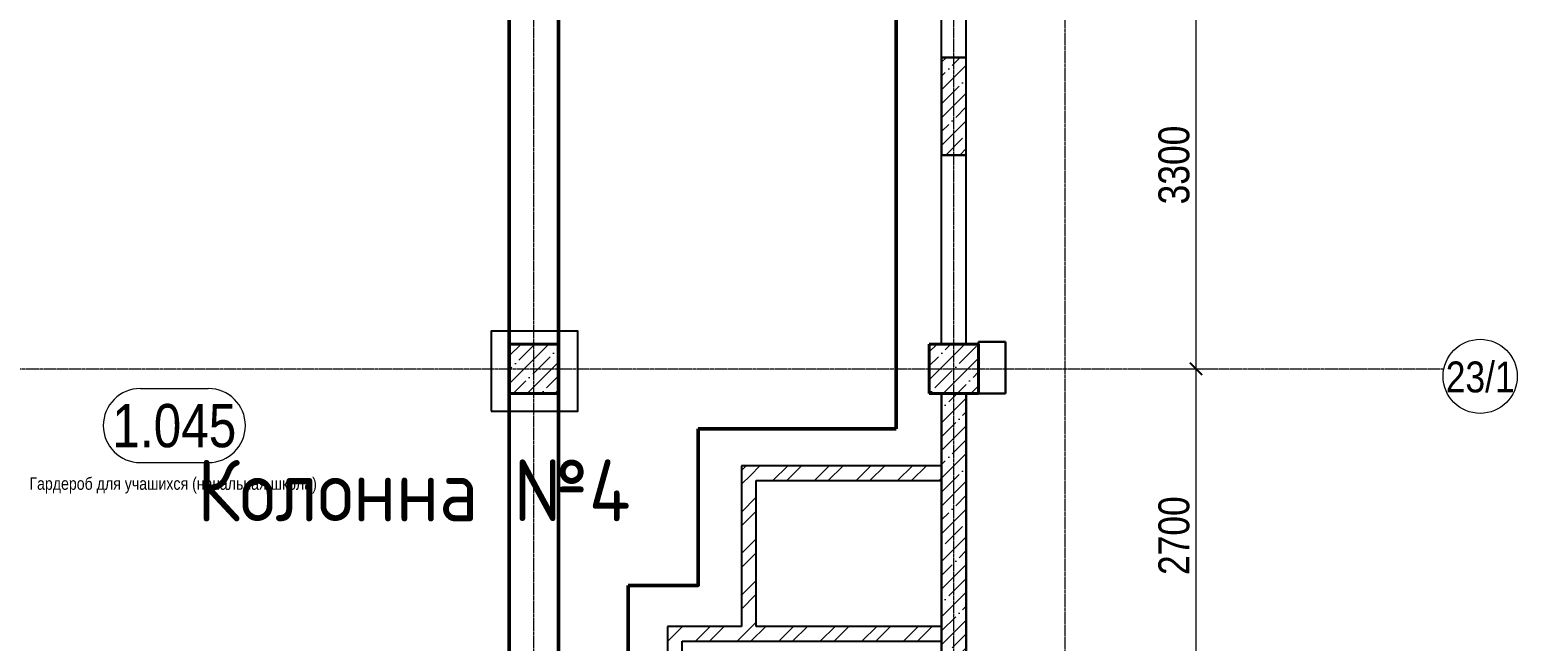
# Model space of a CAD drawing. Header units: millimetres. Extents: x -24360 to 609566, y -391049 to 148426.
# Drawn here: x 220968 to 233010, y -252746 to -247796 of the extents above; entities that cross this region are included whole.
import ezdxf
from ezdxf.enums import TextEntityAlignment as Align

# ---------------------------------------------------------------- set-up
doc = ezdxf.new("R2010")
doc.units = ezdxf.units.MM
doc.linetypes.add('CENTER2', pattern=[28.575, 19.05, -3.175, 3.175, -3.175])
doc.linetypes.add('HIDDEN2', pattern=[4.7625, 3.175, -1.5875])
doc.layers.get('Defpoints').update_dxf_attribs({"color": 140})
for name, color, linetype, lineweight in [('АР_Area', 5, 'Continuous', 5), ('АР_Колонны', 70, 'Continuous', 30), ('АР_Оси_РД_размер', 8, 'Continuous', 0), ('АР_Стены ЖБ', 7, 'Continuous', 30), ('АР_Стены кирпич', 32, 'Continuous', 25), ('АР_Штриховка', 8, 'Continuous', 0), ('осново', 7, 'Continuous', 30)]:
    doc.layers.add(name, color=color, linetype=linetype, lineweight=lineweight)
for name, color, linetype, lineweight, true_color in [('АР_Оси_РД_100', 7, 'Continuous', 0, 0x525252), ('МАГНИТЫ', 7, 'Continuous', 0, 0xd100d1), ('РД_Витраж_вн', 7, 'Continuous', 25, 0x148aff)]:
    doc.layers.add(name, color=color, linetype=linetype, lineweight=lineweight, true_color=true_color)
doc.layers.add('КР_Балки-0.5', color=60, linetype='Continuous', lineweight=50, plot=False)
doc.styles.add('style1', font='ARIALN.TTF')
doc.styles.add('ккк', font='isocpeur.ttf', dxfattribs={"width": 0.85, "oblique": 15})
doc.styles.add('СПДС', font='isocpeur.ttf', dxfattribs={"width": 0.9})
doc.dimstyles.new('Dim100_ареал', dxfattribs={"dimscale": 100, "dimtxt": 2.5, "dimasz": 1, "dimexe": 1, "dimexo": 1, "dimgap": 0.5, "dimtad": 1, "dimzin": 12, "dimdsep": 46, "dimtxsty": 'style1', "dimblk": 'ARCHTICK', "dimcen": 1, "dimdle": 1, "dimclrd": 256, "dimclre": 256, "dimaunit": 1, "dimadec": 0, "dimazin": 3, "dimtfac": 1, "dimtmove": 1, "dimatfit": 3, "dimldrblk": 'OPEN30', "dimfxl": 4, "dimfxlon": 1, "dimtolj": 1, "dimtzin": 0, "dimlwd": 9, "dimlwe": 9, "dimarcsym": 0})
pattern_1 = [(45, (200850, -329440.58), (-112.2532, 112.2532), []), (45, (200962.25, -329440.58), (-112.2532, 112.2532), [198.4375, -39.6875, 0, -39.6875])]

# ---------------------------------------------------------------- blocks, each defined once
blk = doc.blocks.new('MOK-МаркаПом_овал_ареал')
for p, q in [((-2.75, 3), (2.75, 3)), ((-2.75, -3), (2.75, -3))]:
    blk.add_line(p, q)
for centre, radius, start, end in [((-2.75, 0), 3, 90, 270), ((2.75, 0), 3, 270, 90), ((-3.75, 0), 3.5, 0, 0.001)]:
    blk.add_arc(centre, radius, start, end)
at = {"color": 0, "style": 'style1'}
blk.add_attdef('АР-ПОМЕЩЕНИЕ:НОМЕР', text='', height=3.5, dxfattribs=at).set_placement((0, 0), align=Align.MIDDLE)
blk = doc.blocks.new('A-iden')
at = {"linetype": 'Continuous', "lineweight": 5}
blk.add_circle((0, -4), 3, dxfattribs=at)
at = {"color": 0, "linetype": 'Continuous', "lineweight": 20, "style": 'ккк', "width": 0.85}
blk.add_attdef('ID', text='', height=4, dxfattribs=at).set_placement((0.31, -3.85), align=Align.MIDDLE_CENTER)
blk = doc.blocks.new('_ArchTick')
at = {"color": 0, "linetype": 'ByBlock', "const_width": 0.15}
blk.add_lwpolyline([(-0.5, -0.5), (0.5, 0.5)], dxfattribs=at)
blk = doc.blocks.new('*D318')
at = {"layer": 'Defpoints', "color": 0, "lineweight": 15, "transparency": 16777216}
for p in [(229410, -250541), (230410, -250541), (229410, -253241)]:
    blk.add_point(p, dxfattribs=at)
at = {"layer": 'АР_Оси_РД_размер', "lineweight": 9, "transparency": 16777216}
for p, q in [((230410, -253341), (230410, -250441)), ((230010, -250541), (230510, -250541)), ((230010, -253241), (230510, -253241))]:
    blk.add_line(p, q, dxfattribs=at)
at = {"layer": 'АР_Оси_РД_размер', "lineweight": 9, "transparency": 16777216, "xscale": 100, "yscale": 100, "zscale": 100}
for p, rotation in [((230410, -250541), 90), ((230410, -253241), 270)]:
    blk.add_blockref('_ArchTick', p, dxfattribs=dict(at, rotation=rotation))
at = {"layer": 'АР_Оси_РД_размер', "color": 0, "transparency": 16777216, "insert": (230232, -251891), "char_height": 250, "attachment_point": 5, "rotation": 90, "style": 'style1'}
blk.add_mtext('\\A1;2700', dxfattribs=at)
blk = doc.blocks.new('_Open30')
at = {"color": 0, "linetype": 'ByBlock', "lineweight": -2}
for p, q in [((-1, 0.27), (0, 0)), ((0, 0), (-1, -0.27)), ((0, 0), (-1, 0))]:
    blk.add_line(p, q, dxfattribs=at)
blk = doc.blocks.new('*D319')
at = {"layer": 'Defpoints', "color": 0, "lineweight": 15, "transparency": 16777216}
for p in [(229410, -247241), (230410, -247241), (229410, -250541)]:
    blk.add_point(p, dxfattribs=at)
at = {"layer": 'АР_Оси_РД_размер', "lineweight": 9, "transparency": 16777216}
for p, q in [((230410, -250641), (230410, -247141)), ((230010, -247241), (230510, -247241)), ((230010, -250541), (230510, -250541))]:
    blk.add_line(p, q, dxfattribs=at)
at = {"layer": 'АР_Оси_РД_размер', "lineweight": 9, "transparency": 16777216, "xscale": 100, "yscale": 100, "zscale": 100}
for p, rotation in [((230410, -247241), 90), ((230410, -250541), 270)]:
    blk.add_blockref('_ArchTick', p, dxfattribs=dict(at, rotation=rotation))
at = {"layer": 'АР_Оси_РД_размер', "color": 0, "transparency": 16777216, "insert": (230232, -248891), "char_height": 250, "attachment_point": 5, "rotation": 90, "style": 'style1'}
blk.add_mtext('\\A1;3300', dxfattribs=at)

msp = doc.modelspace()

# ---------------------------------------------------------------- hatches: boundary and pattern name
at = {"layer": 'АР_Штриховка', "linetype": 'Continuous', "lineweight": 5, "true_color": 0x000000}
h = msp.add_hatch(dxfattribs=at)
h.set_pattern_fill('ANSI35', color=18, scale=25, angle=-360, style=0)
h.set_pattern_definition([(45, (200850, -329440.58), (-112.2532, 112.2532), []), (45, (200962.25, -329440.58), (-112.2532, 112.2532), [198.4375, -39.6875, 0, -39.6875])])
h.paths.add_polyline_path([(228550, -248020.584), (228350, -248020.584), (228350, -248810.584), (228550, -248810.584)], flags=0)
h = msp.add_hatch(dxfattribs=at)
h.set_pattern_fill('ANSI35', color=18, scale=25, style=0)
h.set_pattern_definition(pattern_1)
h.paths.add_polyline_path([(224850, -250740.584), (225250, -250740.584), (225250, -250340.584), (224850, -250340.584)], flags=0)
h = msp.add_hatch(dxfattribs=at)
h.set_pattern_fill('ANSI35', color=18, scale=25, style=0)
h.set_pattern_definition(pattern_1)
h.paths.add_polyline_path([(228250, -250740.584), (228650, -250740.584), (228650, -250340.584), (228250, -250340.584)], flags=0)
h = msp.add_hatch(dxfattribs=at)
h.set_pattern_fill('ANSI35', color=18, scale=25, angle=-360, style=0)
h.set_pattern_definition([(45, (200850, -329440.58), (-112.2532, 112.2532), []), (45, (200962.25, -329440.58), (-112.2532, 112.2532), [198.4375, -39.6875, 0, -39.6875])])
h.paths.add_polyline_path([(228550, -250740.584), (228350, -250740.584), (228350, -256340.584), (228550, -256340.584)], flags=0)
at = {"layer": 'АР_Штриховка', "linetype": 'Continuous', "lineweight": 0, "true_color": 0x000000}
h = msp.add_hatch(dxfattribs=at)
h.set_pattern_fill('ANSI32', color=18, scale=25, angle=-360, style=0)
h.set_pattern_definition([(45, (200850, -329440.58), (-168.3798, 168.3798), []), (45, (200962.25, -329440.58), (-168.3798, 168.3798), [])])
h.paths.add_polyline_path([(226730, -251325.584), (226850, -251445.584), (228350, -251445.584), (228350, -251325.584)], flags=0)
h = msp.add_hatch(dxfattribs=at)
h.set_pattern_fill('ANSI32', color=18, scale=25, style=0)
h.set_pattern_definition([(45, (200850, -329440.58), (-168.3798, 168.3798), []), (45, (200962.25, -329440.58), (-168.3798, 168.3798), [])])
h.paths.add_polyline_path([(226730, -252625.584), (226810, -252655.584), (226850, -252625.584), (226850, -251445.584), (226730, -251325.584)], flags=0)
h = msp.add_hatch(dxfattribs=at)
h.set_pattern_fill('ANSI32', color=18, scale=25, style=0)
h.set_pattern_definition([(45, (200850, -329440.58), (-168.3798, 168.3798), []), (45, (200962.25, -329440.58), (-168.3798, 168.3798), [])])
h.paths.add_polyline_path([(226130, -257865.584), (226250, -257745.584), (226250, -256165.584), (226220, -256085.584), (226130, -256045.584)], flags=0)
h.paths.add_polyline_path([(226130, -256045.584), (226220, -256085.584), (226250, -256045.584), (226250, -252745.584), (226130, -252625.584)], flags=0)
h = msp.add_hatch(dxfattribs=at)
h.set_pattern_fill('ANSI32', color=18, scale=25, style=0)
h.set_pattern_definition([(45, (200850, -329440.58), (-168.3798, 168.3798), []), (45, (200962.25, -329440.58), (-168.3798, 168.3798), [])])
h.paths.add_polyline_path([(226130, -252625.584), (226250, -252745.584), (226850, -252745.584), (226810, -252655.584), (226730, -252625.584)], flags=0)
h.paths.add_polyline_path([(226850, -252625.584), (226810, -252655.584), (226850, -252745.584), (228350, -252745.584), (228350, -252625.584)], flags=0)

# ---------------------------------------------------------------- linework, layer by layer
at = {"color": 1, "lineweight": 50}
for points in [[(227983, -243857.584), (227983, -251026.584)], [(226380, -251026.584), (226380, -252293.584), (225813, -252293.584)], [(226380, -251026.584), (227983, -251026.584)], [(227983, -258280.584), (225813, -258280.584), (225813, -252293.584)]]:
    msp.add_lwpolyline(points, dxfattribs=at)
at = {"color": 1}
msp.add_lwpolyline([(224704.738, -250884.365), (225405.241, -250884.365), (225405.241, -250234.78), (224704.738, -250234.78)], close=True, dxfattribs=at)
at = {"layer": 'АР_Колонны', "color": 18, "linetype": 'HIDDEN2', "lineweight": 25, "true_color": 0x000000}
for p, q in [((224850, -250340.584), (225250, -250340.584)), ((224850, -250740.584), (224850, -250340.584)), ((225250, -250340.584), (225250, -250740.584)), ((228250, -250340.584), (228650, -250340.584)), ((228250, -250740.584), (228250, -250340.584)), ((228650, -250340.584), (228650, -250740.584)), ((225250, -250740.584), (224850, -250740.584)), ((228650, -250740.584), (228250, -250740.584))]:
    msp.add_line(p, q, dxfattribs=at)
at = {"layer": 'АР_Колонны', "color": 18, "linetype": 'Continuous', "lineweight": 30, "true_color": 0x000000}
for p, q in [((225250, -250340.584), (224850, -250340.584)), ((224850, -250340.584), (224850, -250740.584)), ((225250, -250740.584), (225250, -250340.584)), ((228650, -250340.584), (228250, -250340.584)), ((228250, -250340.584), (228250, -250740.584)), ((228650, -250740.584), (228650, -250340.584)), ((224850, -250740.584), (225250, -250740.584)), ((228250, -250740.584), (228650, -250740.584))]:
    msp.add_line(p, q, dxfattribs=at)
at = {"layer": 'АР_Оси_РД_100', "linetype": 'CENTER2'}
for p, q in [((225050, -261120.584), (225050, -235341.905)), ((228450, -261120.584), (228450, -235341.905)), ((225050, -261120.584), (225050, -238390.584)), ((228450, -261120.584), (228450, -238440.584)), ((200850, -250540.584), (232410, -250540.584))]:
    msp.add_line(p, q, dxfattribs=at)
for points in [[(229350, -261040.584), (229350, -235341.905)], [(229350, -261040.584), (229350, -238540.584)]]:
    msp.add_lwpolyline(points, dxfattribs=at)
at = {"layer": 'АР_Стены ЖБ', "color": 18, "linetype": 'Continuous', "lineweight": 30, "true_color": 0x000000}
for p, q in [((228550, -248020.584), (228350, -248020.584)), ((228350, -248020.584), (228350, -248810.584)), ((228350, -248810.584), (228550, -248810.584)), ((228550, -250740.584), (228350, -250740.584)), ((228350, -250740.584), (228350, -256340.584)), ((228550, -256340.584), (228550, -250740.584))]:
    msp.add_line(p, q, dxfattribs=at)
at = {"layer": 'АР_Стены ЖБ', "color": 18, "linetype": 'Continuous', "lineweight": 40, "true_color": 0x000000}
for p, q in [((225250, -250340.584), (224850, -250340.584)), ((224850, -250340.584), (224850, -250740.584)), ((225250, -250740.584), (225250, -250340.584)), ((228650, -250340.584), (228250, -250340.584)), ((228250, -250340.584), (228250, -250740.584)), ((228650, -250740.584), (228650, -250340.584)), ((224850, -250740.584), (225250, -250740.584)), ((228250, -250740.584), (228650, -250740.584))]:
    msp.add_line(p, q, dxfattribs=at)
at = {"layer": 'АР_Стены кирпич', "color": 18, "linetype": 'Continuous', "lineweight": 25, "true_color": 0x000000}
for p, q in [((228350, -251325.584), (226730, -251325.584)), ((226730, -251325.584), (226730, -252625.584)), ((228350, -251445.584), (228350, -251325.584)), ((226850, -251445.584), (228350, -251445.584)), ((226850, -252625.584), (226850, -251445.584)), ((226130, -252625.584), (226130, -256045.584)), ((226730, -252625.584), (226130, -252625.584)), ((228350, -252625.584), (226850, -252625.584)), ((228350, -252745.584), (228350, -252625.584)), ((226250, -256045.584), (226250, -252745.584)), ((226250, -252745.584), (226850, -252745.584)), ((226850, -252745.584), (228350, -252745.584))]:
    msp.add_line(p, q, dxfattribs=at)
at = {"layer": 'КР_Балки-0.5', "color": 18, "ltscale": 200, "true_color": 0x000000}
for p, q in [((224850, -260465.582), (224850, -242440.584)), ((224850, -260465.582), (224850, -242440.584)), ((225250, -242440.584), (225250, -260465.582)), ((225250, -242440.584), (225250, -260465.582))]:
    msp.add_line(p, q, dxfattribs=at)
at = {"layer": 'МАГНИТЫ', "color": 18, "lineweight": 30, "true_color": 0x000000}
for p, q in [((228866.672, -250320.91), (228650, -250320.91)), ((228650, -250320.91), (228650, -250740.584)), ((228866.672, -250740.584), (228866.672, -250320.91)), ((228650, -250740.584), (228866.672, -250740.584))]:
    msp.add_line(p, q, dxfattribs=at)
at = {"layer": 'РД_Витраж_вн', "color": 18, "linetype": 'Continuous', "lineweight": 25, "true_color": 0x000000}
for p, q in [((228350, -248020.584), (228350, -246490.584)), ((228550, -248020.584), (228550, -246490.584)), ((228550, -250340.584), (228550, -248020.584)), ((228350, -250340.584), (228350, -248810.584))]:
    msp.add_line(p, q, dxfattribs=at)

# ---------------------------------------------------------------- block references
at = {"layer": 'АР_Area', "color": 18, "linetype": 'Continuous', "lineweight": 5, "true_color": 0x000000}
ref = msp.add_blockref('MOK-МаркаПом_овал_ареал', (222138.879, -250999.999), dxfattribs=dict(at, xscale=100, yscale=100, zscale=100))
ref.add_attrib('АР-ПОМЕЩЕНИЕ:НОМЕР', '1.045', dxfattribs={"layer": '0', "color": 0, "height": 350, "style": 'style1'}).set_placement((222138.879, -250999.999), align=Align.MIDDLE)
ref.add_attrib('АР-ПОМЕЩЕНИЕ:НАИМЕНОВАНИЕ', 'Гардероб для учашихся (начальная школа)', dxfattribs={"layer": 'Defpoints', "color": 2, "height": 100, "style": 'style1'}).set_placement((222129.463, -251481.392), align=Align.MIDDLE)
at = {"layer": 'АР_Оси_РД_100'}
ref = msp.add_blockref('A-iden', (232710, -250201.435), dxfattribs=dict(at, xscale=100, yscale=100, zscale=100))
ref.add_attrib('ID', '23/1', dxfattribs={"layer": '0', "linetype": 'Continuous', "height": 250, "style": 'style1'}).set_placement((232710, -250601.435), align=Align.MIDDLE)

# ---------------------------------------------------------------- texts
at = {"layer": 'осново', "insert": (222323.928, -251275.097), "char_height": 500, "attachment_point": 1, "style": 'СПДС'}
msp.add_mtext_dynamic_manual_height_columns('Колонна №4', width=3653.92446, gutter_width=1678.372, heights=[0], dxfattribs=at)

# ---------------------------------------------------------------- dimensions: what is measured, and where the dimension line sits
at = {"layer": 'АР_Оси_РД_размер'}
for base, p1, p2, picture, middle in [((230410, -247240.584), (229410, -250540.584), (229410, -247240.584), '*D319', (230232.357, -248890.584)), ((230410, -250540.584), (229410, -253240.584), (229410, -250540.584), '*D318', (230232.357, -251890.584))]:
    dim = msp.add_linear_dim(base=base, p1=p1, p2=p2, angle=90, dimstyle='Dim100_ареал', dxfattribs=at)
    dim.commit()
    dim.dimension.update_dxf_attribs({"geometry": picture, "text_midpoint": middle})

doc.saveas('drawing.dxf')
